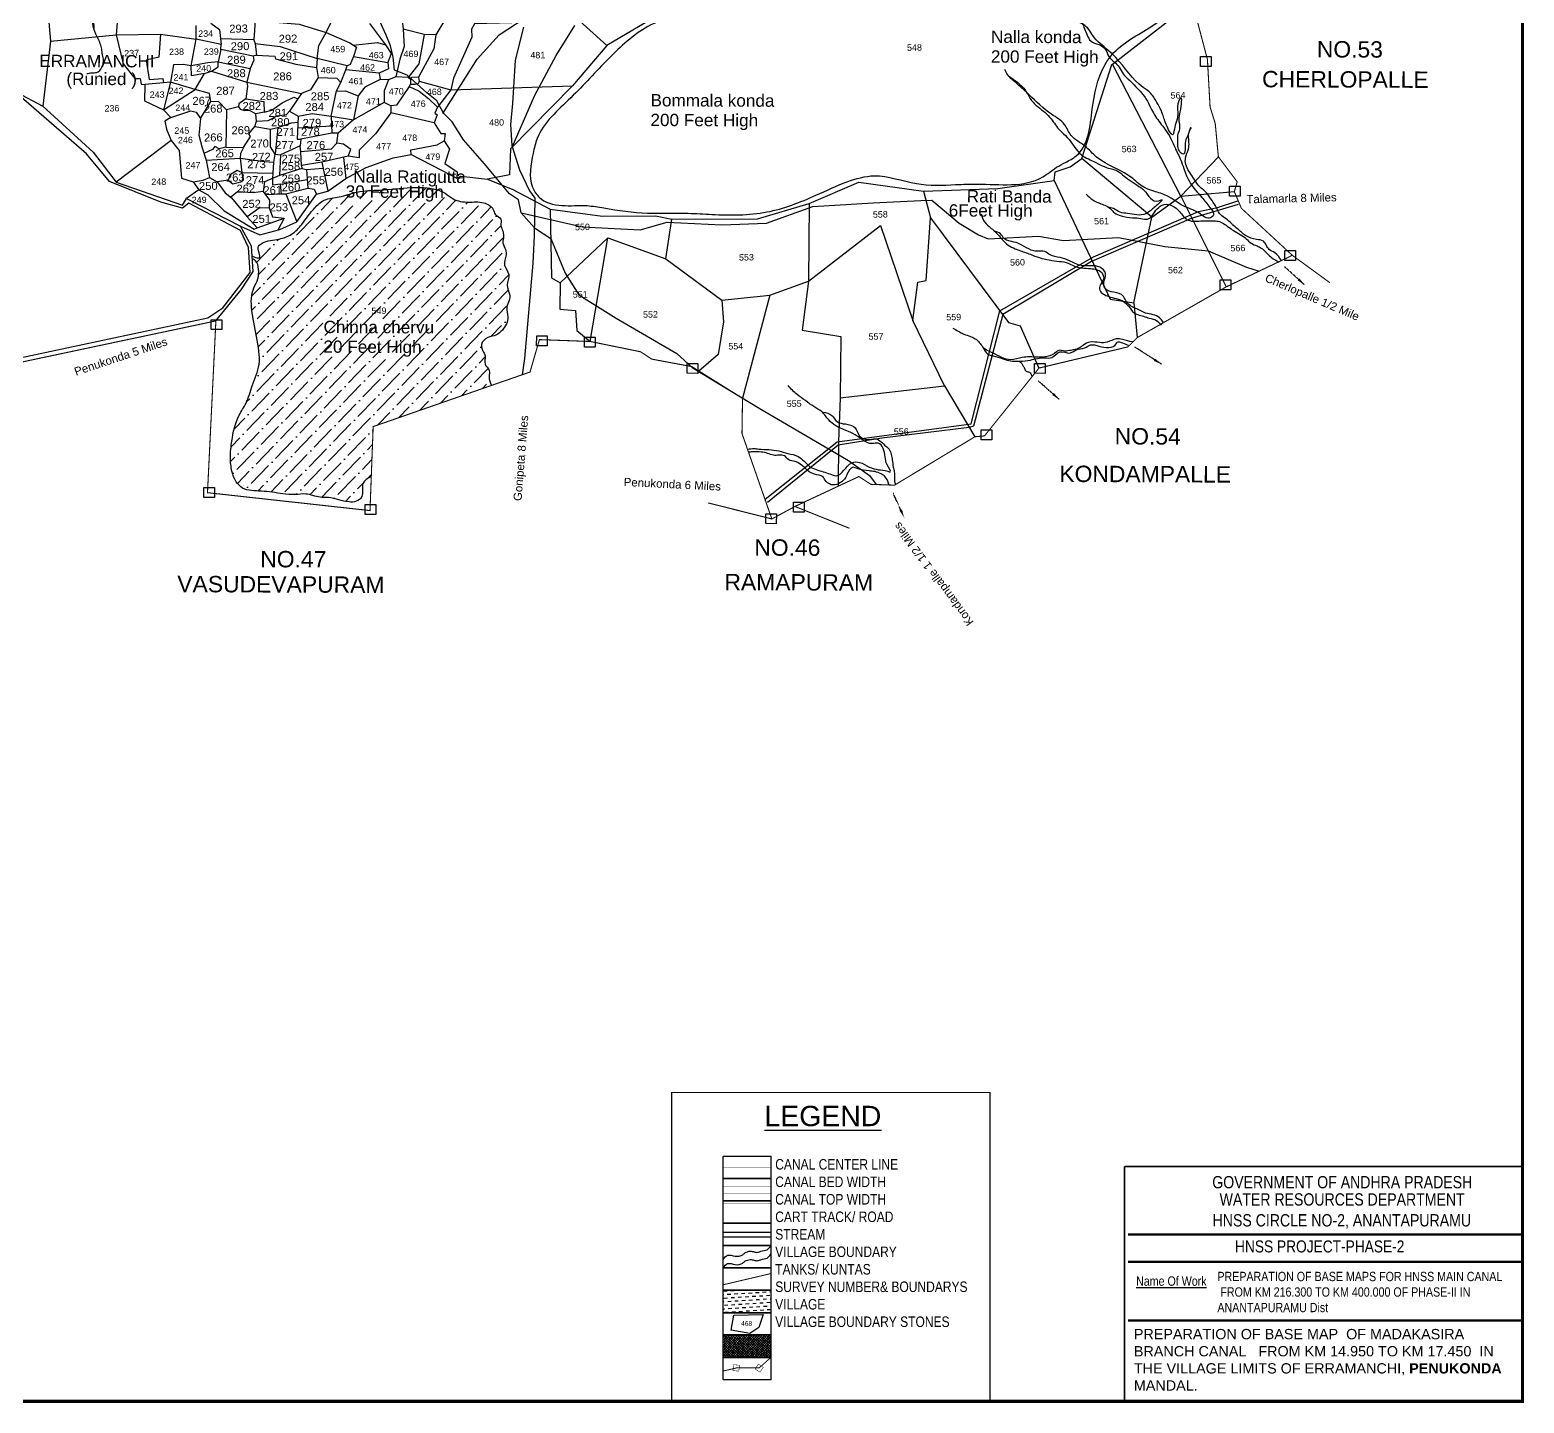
# Model space of a CAD drawing. Header units: feet. Extents: x 779776 to 786536, y 1561470 to 1570118.
# Drawn here: x 782651 to 786306, y 1561470 to 1564830 of the extents above; entities that cross this region are included whole.
import ezdxf
from ezdxf.enums import TextEntityAlignment as Align

# ---------------------------------------------------------------- set-up
doc = ezdxf.new("R2010")
doc.units = ezdxf.units.FT
doc.header["$MEASUREMENT"] = 0
doc.linetypes.add('ACAD_ISO02W100', pattern=[15, 12, -3])
doc.linetypes.add('HIDDEN2', pattern=[0.1875, 0.125, -0.0625])
for name, color, linetype in [('CANAL1', 242, 'Continuous'), ('CSMark', 72, 'Continuous'), ('FRAME 025', 7, 'Continuous'), ('Hills', 23, 'Continuous'), ('PLOT', 7, 'Continuous'), ('PLOT NO', 7, 'Continuous'), ('ROADS', 6, 'Continuous'), ('STREAM', 4, 'Continuous'), ('TABLE', 7, 'Continuous'), ('tank', 4, 'Continuous'), ('TANKS-STREAM', 4, 'Continuous'), ('TEXT', 7, 'Continuous'), ('TITLEBLOCK', 7, 'Continuous'), ('VILLAGE', 30, 'Continuous'), ('VILLAGE STONES', 240, 'Continuous')]:
    doc.layers.add(name, color=color, linetype=linetype)
doc.layers.add('VILLAGE BOUNDRY', color=5, linetype='HIDDEN2', lineweight=100)
doc.styles.add('A', font='arial.ttf')
doc.styles.add('ARIALN', font='ARIALN.TTF')
doc.styles.get("Standard").update_dxf_attribs({"font": 'arial.ttf'})
doc.linetypes.add('DOTS', pattern='A,1e-06,-3,["●",Standard,S=3,R=0,X=-1.25,Y=-1.25],-3', length=6.000001)
doc.dimstyles.get("Standard").update_dxf_attribs({"dimtxt": 0.18, "dimasz": 20, "dimexe": 0.18, "dimexo": 0.0625, "dimgap": 0.09, "dimtad": 0, "dimtih": 1, "dimtoh": 1, "dimdec": 4, "dimzin": 0, "dimdsep": 46, "dimtxsty": 'Standard', "dimcen": 0.09, "dimadec": 0, "dimazin": 0, "dimtfac": 1, "dimtdec": 4, "dimtofl": 0, "dimtmove": 0, "dimatfit": 3, "dimfxl": 1, "dimtolj": 1, "dimtzin": 0, "dimarcsym": 0})

msp = doc.modelspace()

# ---------------------------------------------------------------- hatches: boundary and pattern name
at = {"layer": 'tank'}
h = msp.add_hatch(dxfattribs=at)
h.set_pattern_fill('DASH', color=256, scale=69.418129, angle=3.5405, style=0)
h.set_pattern_definition([(3.5405362, (342556.1, 592143.162), (8.12484235, 9.196566185), [8.67726607, -8.67726607])])
h.paths.add_polyline_path([(784347.1, 1561746.3), (784463.7, 1561746.3), (784463.7, 1561691.6), (784347.1, 1561691.6)])
at = {"layer": 'TANKS-STREAM'}
h = msp.add_hatch(dxfattribs=at)
h.set_pattern_fill('ANSI36', color=4, scale=195.818297, angle=0.9203, style=0)
h.set_pattern_definition([(45.9202924, (-196747.324, -503437.89), (12.21488841, 47.7995077), [61.19321776, -12.23864355, 0, -12.23864355])])
edge = h.paths.add_edge_path()
edge.add_spline(control_points=[(783779.9, 1563959.8), (783777, 1563967), (783772.2, 1563978.8), (783778, 1563998.8), (783758.9, 1564011), (783767.2, 1564029.4), (783759, 1564044), (783750.9, 1564061.9), (783770.3, 1564079.1), (783791.5, 1564080.9), (783811.1, 1564098), (783824.8, 1564123.3), (783814, 1564149.3), (783824.6, 1564166.4), (783825.4, 1564185.6), (783813.8, 1564205.7), (783829.1, 1564231.6), (783805.9, 1564253.5), (783817.1, 1564274.7), (783815.5, 1564293.6), (783805.2, 1564307.5), (783810.9, 1564324.3), (783807.9, 1564338.9), (783800.8, 1564351.4), (783807, 1564369.5), (783788, 1564375.7), (783784.5, 1564396.4), (783757.9, 1564411.2), (783723.8, 1564406.5), (783689.1, 1564411.3), (783667.8, 1564431.1), (783633.4, 1564444.7), (783578, 1564445.2), (783514.3, 1564436.8), (783454.1, 1564436.7), (783411.1, 1564419.4), (783371.7, 1564417.9), (783341.5, 1564389.6), (783320.5, 1564357.9), (783293.3, 1564327.8), (783257.5, 1564315.2), (783228.4, 1564315.3), (783207.1, 1564300), (783210.1, 1564286.8), (783215.9, 1564271), (783203.2, 1564271.9), (783198, 1564275), (783194.4, 1564277.1)], knot_values=[0, 0, 0, 0, 22.70643, 37.574686, 55.887256, 76.436167, 85.853242, 105.679363, 128.256528, 149.295048, 169.166036, 203.612603, 227.317849, 245.432573, 260.320112, 283.222919, 309.81219, 334.951536, 360.678912, 372.077478, 391.163249, 407.865479, 421.59143, 434.865362, 450.164289, 468.11222, 480.454445, 509.304798, 546.60492, 584.839988, 608.219134, 631.976988, 694.178631, 770.867748, 826.310423, 871.908864, 909.174458, 939.223804, 990.622181, 1025.169216, 1058.032723, 1100.774761, 1111.986037, 1128.736387, 1140.527441, 1146.610492, 1159.496496, 1159.496496, 1159.496496, 1159.496496], degree=3, periodic=0)
edge.add_line((783194.4, 1564277.1), (783194.9, 1564269.7))
edge.add_spline(control_points=[(783194.9, 1564269.7), (783197.9, 1564268.2), (783207.5, 1564263.6), (783211.1, 1564243.1), (783210.7, 1564220.1), (783197.1, 1564198.5), (783189.8, 1564162.3), (783199.3, 1564109.8), (783210.7, 1564057.3), (783214.1, 1564003.4), (783194.4, 1563962.6), (783183.5, 1563918.9), (783155.4, 1563878.8), (783145.2, 1563832.1), (783140.3, 1563785.6), (783143.5, 1563751.6), (783152.9, 1563724.9), (783176.6, 1563700.9), (783220.4, 1563702.7), (783261.8, 1563695.5), (783298.3, 1563691.4), (783329.2, 1563697.1), (783355.4, 1563684.9), (783391.7, 1563686.9), (783419.9, 1563674.1), (783449.7, 1563674.4), (783470.1, 1563690.5), (783457.8, 1563722.4), (783477.5, 1563732.4), (783486.1, 1563736.7)], knot_values=[0, 0, 0, 0, 9.599095, 31.020006, 55.0083, 78.721364, 105.393427, 164.019984, 235.812844, 268.084933, 323.166895, 368.374798, 402.14251, 468.236736, 508.391373, 542.314128, 569.968906, 591.980761, 638.267421, 691.470975, 720.938973, 747.650553, 783.244414, 803.533296, 855.290897, 873.138632, 890.506632, 923.749887, 949.376607, 949.376607, 949.376607, 949.376607], degree=3, periodic=0)
edge.add_line((783486.1, 1563736.7), (783490.7, 1563859.2))
edge.add_line((783490.7, 1563859.2), (783779.9, 1563959.8))
at = {"layer": 'VILLAGE', "linetype": 'Continuous'}
h = msp.add_hatch(dxfattribs=at)
h.set_pattern_fill('SACNCR', color=256, scale=46.625831, angle=1.5303, style=0)
h.set_pattern_definition([(46.53031993, (342556.1, 592143.1618), (-3.172327724, 3.007237702), []), (46.53031993, (342559.1897, 592143.2443), (-3.172327724, 3.007237702), [0, -4.371171672])])
h.paths.add_polyline_path([(784347.1, 1561637), (784463.7, 1561637), (784463.7, 1561582.3), (784347.1, 1561582.3)])

# ---------------------------------------------------------------- linework, layer by layer
at = {"layer": 'CANAL1', "color": 5}
for points, const_width in [([(784220.8, 1561474.4), (784220.8, 1562230), (784999.5, 1562230), (784999.5, 1561474.4)], 2.87), ([(785328.7, 1562049.3), (786302.4, 1562049.3)], 3.59), ([(786302.2, 1562049.3), (786302.2, 1561474.4), (785328.7, 1561476.3), (785328.7, 1562049.3)], 3.59), ([(784220.8, 1561474.4), (784999.7, 1561474.4)], 2.87)]:
    msp.add_lwpolyline(points, dxfattribs=dict(at, const_width=const_width))
at = {"layer": 'CANAL1', "color": 1, "linetype": 'HIDDEN2', "ltscale": 100, "const_width": 0.571}
msp.add_lwpolyline([(784347.1, 1562046.9), (784463.7, 1562046.9)], dxfattribs=at)
at = {"layer": 'CANAL1', "color": 5, "ltscale": 100, "const_width": 0.571}
for points in [[(784463.7, 1562000.8), (784347.1, 1562000.8)], [(784463.7, 1561983.7), (784347.1, 1561983.7)]]:
    msp.add_lwpolyline(points, dxfattribs=at)
at = {"layer": 'CANAL1', "color": 1, "ltscale": 100, "const_width": 0.571}
for points in [[(784463.7, 1561957.6), (784347.1, 1561957.6)], [(784463.7, 1561917.6), (784347.1, 1561917.6)]]:
    msp.add_lwpolyline(points, dxfattribs=at)
at = {"layer": 'CSMark', "color": 5, "const_width": 8}
msp.add_lwpolyline([(779780.4, 1570114.1), (786302.2, 1570114.1), (786302.2, 1561474.4), (779780.4, 1561474.4)], close=True, dxfattribs=at)
at = {"layer": 'FRAME 025', "lineweight": -3, "const_width": 5.86}
for points in [[(785336.8, 1561882.8), (786302.2, 1561882.8)], [(785336.8, 1561816.2), (786302.2, 1561816.2)], [(785336.8, 1561672.6), (786302.2, 1561672.6)]]:
    msp.add_lwpolyline(points, dxfattribs=at)
at = {"layer": 'Hills'}
msp.add_lwpolyline([(782549.2, 1564011.1), (783086.6, 1564125.6), (783123.2, 1564149.4), (783189.7, 1564236.3), (783186.1, 1564297.1), (783166.4, 1564338.9), (783039.4, 1564405.6), (783024.5, 1564393.2), (782971.3, 1564407.9), (782845.9, 1564459), (782789.7, 1564526.3), (782599.5, 1564691)], dxfattribs=at)
at = {"layer": 'Hills', "color": 238}
msp.add_spline([(785615.7, 1565448.9), (785482, 1565363.8), (785367.8, 1565258.7), (785216.3, 1565131.8), (785166.9, 1565117.5), (784992.5, 1565087.7), (784798, 1565051), (784738.7, 1565036.5), (784696.6, 1565017), (784483.4, 1564937.9), (784298, 1564891.9), (784224.5, 1564864.8), (784162.9, 1564837.9), (784066.8, 1564759.3), (783974, 1564663.6), (783891.9, 1564563.8), (783881.9, 1564527.5), (783880.5, 1564445), (783896.5, 1564420.4), (783952.1, 1564400.1), (784013.8, 1564399.6), (784055, 1564393.9), (784161.6, 1564381.5), (784261.6, 1564381), (784319, 1564378.3), (784453.9, 1564384.1), (784573.8, 1564424.9), (784650.6, 1564458), (784716.3, 1564472.6), (784819.4, 1564453.7), (784915.6, 1564451), (784968.8, 1564452.5), (785128.8, 1564470), (785162.5, 1564493.4), (785184, 1564505.4), (785210.5, 1564521.4), (785249.9, 1564636), (785279.4, 1564741.6), (785297.7, 1564768.6), (785395.5, 1564838.7), (785476.5, 1564902.4), (785502.7, 1564922.6)], degree=3, dxfattribs=at)
at = {"layer": 'PLOT'}
for points in [[(781828.2, 1565288.9), (782080.9, 1565253.9), (782464, 1565330.8), (782484.8, 1565318.2), (782534.1, 1565341.8), (782557.2, 1565306.3), (782564.4, 1565279.4), (782597.5, 1565241.8), (782712.7, 1565048.8), (782696.8, 1564986.7), (782695.1, 1564876.3), (782701.6, 1564802), (782682.9, 1564642.8)], [(783837.8, 1565352), (783823.7, 1565091), (783853.4, 1565092.7), (783896.5, 1564941.2), (783851.9, 1564940.4), (783838.1, 1564896.9), (783829.7, 1564846.5), (783738.8, 1564844.7), (783731.6, 1564831.5), (783732.3, 1564811.9), (783687.1, 1564711.6), (783681, 1564682.8), (783647.9, 1564640.2), (783641.2, 1564625.7), (783647.2, 1564621.6), (783640, 1564602.5), (783656.1, 1564576.4), (783666.4, 1564576), (783664.5, 1564558.2), (783677.8, 1564537.8), (783665.8, 1564502.4), (783696, 1564482.2), (783695.2, 1564467.1)], [(782857.4, 1564966.7), (782857.3, 1564933.2), (782869, 1564907), (782862.2, 1564817.6)], [(783553.1, 1564929.8), (783563.7, 1564831), (783566.3, 1564789), (783555.7, 1564757.6), (783546.2, 1564714.7), (783528.1, 1564707.5), (783507.7, 1564708.6)], [(783896.5, 1564941.2), (784062, 1564791)], [(784207.3, 1564877.2), (784062, 1564791), (783978.3, 1564692.5), (783826.6, 1564538.5), (783824.5, 1564475.2), (783770.7, 1564464.4), (783832.3, 1564439.5), (783923.5, 1564391), (784052, 1564373.9), (784181.7, 1564374.8), (784221.5, 1564366.9), (784430.8, 1564367.7), (784557.5, 1564404.9), (784678.8, 1564457.4), (784836.9, 1564435), (785018.8, 1564441.7), (785156.6, 1564460.8), (785159.1, 1564482.4), (785196.1, 1564494.3), (785224.1, 1564514.6), (785297.3, 1564744.6), (785299.2, 1564745.5), (785494.6, 1564897)], [(783094.7, 1564868.2), (783198.6, 1564863.2), (783202.3, 1564852.3), (783310, 1564843.8), (783375.6, 1564822.8), (783390, 1564853.7)], [(782701.6, 1564802), (782862.2, 1564817.6), (782970.4, 1564819.3), (783057.8, 1564806.8)], [(782970.4, 1564819.3), (782966, 1564762.5), (782935.4, 1564755.4), (782942.5, 1564708.2), (782976.5, 1564710.6), (782978, 1564699.9)], [(783093.8, 1564846.3), (783115.1, 1564830.9), (783118.7, 1564794.1), (783057.8, 1564806.8), (783058, 1564840.5)], [(783202.3, 1564852.3), (783198.4, 1564805.4), (783117.4, 1564807.8)], [(783481.7, 1564845.4), (783521.2, 1564793), (783534.4, 1564771.6), (783526.3, 1564749.6), (783528.2, 1564734), (783505.6, 1564723.9), (783507.7, 1564708.6), (783469.9, 1564689.6), (783454.1, 1564668.4), (783442.3, 1564609.5), (783404.9, 1564577.3), (783389.7, 1564576.9), (783313.9, 1564562.5), (783312.4, 1564545.8), (783264.3, 1564524), (783261.4, 1564473.5), (783225.1, 1564457.6), (783221.3, 1564434), (783237, 1564412.8), (783235.9, 1564394.2), (783244.8, 1564372.4), (783272.8, 1564369), (783257.1, 1564340)], [(783375.6, 1564822.8), (783433.4, 1564798.3), (783450.3, 1564787), (783442.8, 1564764.2), (783434.7, 1564744.6), (783426.9, 1564741.4), (783353.7, 1564759.4), (783358.1, 1564791.5), (783375.6, 1564822.8)], [(783665.7, 1564854.5), (783644.2, 1564817.3), (783615.4, 1564818.7), (783563.7, 1564831)], [(783615.4, 1564818.7), (783602.4, 1564746.3), (783576.5, 1564713.2)], [(782862.2, 1564817.6), (782879.3, 1564746.4), (782907.7, 1564711), (782920.9, 1564710.9), (782923.3, 1564696.6), (782932.4, 1564696.3), (782931, 1564655.8), (782977.9, 1564634.3), (782996.1, 1564615.6), (782981.1, 1564606.1), (782985.4, 1564586.9), (782996.5, 1564558.7), (782862.1, 1564457.4)], [(783118, 1564781.9), (783111.8, 1564751.7), (783085.9, 1564749.3), (783045.7, 1564741.3), (783057.8, 1564806.8)], [(783198.4, 1564805.4), (783202.1, 1564796.4), (783205, 1564767.8), (783197.2, 1564765.1), (783118, 1564781.9), (783118.7, 1564794.1)], [(783202.1, 1564796.4), (783263.4, 1564789.1), (783353.7, 1564759.4)], [(783441.8, 1564792.6), (783500.9, 1564798.5), (783521.2, 1564793)], [(783644.2, 1564817.3), (783638.9, 1564783.5), (783601.7, 1564713.6), (783584.7, 1564712.8), (783581.8, 1564707.9), (783576.5, 1564713.2), (783546.2, 1564714.7)], [(783045.7, 1564741.3), (783026.1, 1564745), (783002.5, 1564744.3), (782994.6, 1564702.1), (782977.5, 1564699.8), (782932.4, 1564696.3)], [(783197.2, 1564765.1), (783198.6, 1564755.4), (783189.7, 1564735.5), (783181.4, 1564701.6), (783183, 1564691.8), (783179, 1564660.9), (783162.3, 1564649), (783161.2, 1564641.3), (783131.7, 1564634.4), (783112.9, 1564653.7), (783093.2, 1564654.4), (783090.6, 1564674), (783055.3, 1564683.4)], [(783095.1, 1564728.6), (783111.7, 1564739.5), (783111.8, 1564751.7), (783189.7, 1564735.5)], [(783205, 1564767.8), (783250.4, 1564765.4), (783251.4, 1564758.8), (783301.3, 1564745.6), (783352, 1564737.5)], [(783353.7, 1564759.4), (783352, 1564737.5), (783355.8, 1564712.8), (783401.7, 1564711.8), (783411.4, 1564700.6), (783423.6, 1564731.9)], [(783442.8, 1564764.2), (783526.3, 1564749.6)], [(785395.8, 1564371.1), (785466.1, 1564423), (785299.2, 1564745.5)], [(783055.3, 1564683.4), (783077.9, 1564722.9), (783046.2, 1564716.8), (783045.7, 1564741.3)], [(783077.9, 1564722.9), (783095.1, 1564728.6), (783181.4, 1564701.6)], [(783355.8, 1564712.8), (783337.6, 1564682.9), (783315.6, 1564674.2), (783306.5, 1564660.8), (783286.1, 1564630.7), (783307.3, 1564618.2), (783341.3, 1564625.2), (783388.2, 1564618.2), (783401, 1564680.9), (783411.4, 1564700.6)], [(783505.6, 1564723.9), (783423.6, 1564731.9), (783426.9, 1564741.4)], [(783601.7, 1564713.6), (783602.9, 1564704.3), (783600.6, 1564697.6), (783593.6, 1564696), (783581.6, 1564696.2)], [(781794.1, 1564310.9), (782020.2, 1564441.7), (782162.8, 1564498.1), (782225.4, 1564414.6), (782296.4, 1564355.3), (782437.9, 1564297.9), (782583.5, 1564395), (782614.2, 1564469.9), (782550.2, 1564496.1), (782615.7, 1564634.6), (782577.7, 1564668.7), (782582.2, 1564704.9), (782611.6, 1564696.5), (782618.2, 1564676.9), (782682.9, 1564642.8), (782806.1, 1564530.8), (782862.1, 1564457.4), (783023.9, 1564401.1), (783033.7, 1564417.5), (783166.5, 1564349.5)], [(782994.6, 1564702.1), (782977.9, 1564634.3), (783055.3, 1564683.4), (782994.6, 1564702.1)], [(783181.4, 1564701.6), (783315.6, 1564674.2)], [(783400.7, 1564679.3), (783423.2, 1564680.3), (783454.1, 1564668.4)], [(783528.1, 1564707.5), (783517.7, 1564680.9), (783517.2, 1564652.3), (783442.3, 1564609.5)], [(783581.8, 1564707.9), (783581.6, 1564698), (783579.1, 1564691.4), (783548.1, 1564645.7), (783533.5, 1564643.9), (783517.2, 1564652.3)], [(783579.1, 1564691.4), (783603.5, 1564679.8), (783626.3, 1564661.9), (783647.9, 1564640.2)], [(783602.9, 1564704.3), (783681, 1564682.8)], [(783681, 1564682.8), (783978.3, 1564692.5)], [(782996.1, 1564615.6), (783044.5, 1564631.8), (783057.7, 1564628.1), (783068.2, 1564612.5), (783093.2, 1564654.4)], [(783161.2, 1564641.3), (783165.6, 1564635.6), (783176, 1564632.7)], [(783179, 1564660.9), (783223, 1564654.7), (783224.1, 1564628), (783242.4, 1564633.6), (783268.2, 1564651.4), (783296.7, 1564665.4), (783306.5, 1564660.8)], [(783533.5, 1564643.9), (783533.6, 1564626.6), (783496.6, 1564575.4), (783456.8, 1564535.7), (783456.7, 1564516.6), (783429.7, 1564520.5), (783435.9, 1564536.9), (783417.8, 1564549.8), (783401.5, 1564552.3), (783404.9, 1564577.3)], [(783068.2, 1564612.5), (783063.9, 1564572.3), (783072.3, 1564540.7), (783082.3, 1564510.7), (783090.2, 1564468.6), (783109.3, 1564458.2), (783128.7, 1564431.1), (783144, 1564419.1), (783182.5, 1564371.9), (783206.9, 1564345.7), (783272.8, 1564369)], [(783131.7, 1564634.4), (783130.2, 1564542.6), (783113.6, 1564538.9), (783103.3, 1564544.7), (783097.7, 1564536.8), (783076.7, 1564527.5)], [(783130.2, 1564542.6), (783173.3, 1564542.1), (783190.6, 1564568.6), (783186.4, 1564575.6), (783200.9, 1564593.6), (783205.5, 1564606.7), (783203.9, 1564623.9)], [(783224.1, 1564628), (783203.9, 1564623.9), (783188.4, 1564632.4), (783176, 1564632.7)], [(783200.9, 1564593.6), (783239.7, 1564586.4), (783257.1, 1564590.6), (783290.7, 1564601.9), (783306.5, 1564603.7)], [(783205.5, 1564606.7), (783233.6, 1564608), (783255.7, 1564619), (783278.9, 1564622.5), (783286.1, 1564630.7)], [(783307.3, 1564618.2), (783304.4, 1564562.2), (783313.9, 1564562.5)], [(783388.2, 1564618.2), (783442.3, 1564609.5)], [(783388.2, 1564618.2), (783389.4, 1564576.8)], [(783640, 1564602.5), (783533.6, 1564626.6)], [(783257.1, 1564590.6), (783250.9, 1564525.6), (783239.7, 1564543.2), (783239.7, 1564586.4)], [(783305.8, 1564590.2), (783388.9, 1564595.1)], [(782996.5, 1564558.7), (783015.9, 1564534.9), (783022, 1564467.1), (783050.1, 1564458), (783075, 1564461.7), (783090.2, 1564468.6)], [(783173.3, 1564542.1), (783166, 1564527.4), (783165.4, 1564515.7), (783169.4, 1564480.6), (783158.3, 1564486), (783140.5, 1564475.2), (783136, 1564462), (783109.3, 1564458.2)], [(783401.5, 1564552.3), (783388.3, 1564538.1), (783313.4, 1564531.2), (783312.4, 1564545.8)], [(783429.7, 1564520.5), (783365.2, 1564505.7), (783315.4, 1564497.6), (783313.4, 1564531.2)], [(783583.9, 1564524.4), (783583.1, 1564535.8), (783647.1, 1564548.3), (783664.5, 1564558.2)], [(783082.3, 1564510.7), (783165.4, 1564515.7)], [(783105.9, 1564117.7), (783168.1, 1564193.5), (783196.8, 1564238.9), (783193, 1564300.5), (783166.5, 1564349.5), (783213.8, 1564328.4), (783262.3, 1564341.4), (783304.1, 1564359.9), (783352.1, 1564427.9), (783380.1, 1564435.3), (783423.9, 1564465.7), (783473.9, 1564493.2), (783539.9, 1564516.3), (783583.9, 1564524.4), (783657.9, 1564486.7), (783695.2, 1564467.1), (783704.9, 1564471.5), (783770.7, 1564464.4)], [(783165.4, 1564515.7), (783224.7, 1564507.9), (783247.6, 1564506.3)], [(783226.9, 1564426.5), (783266.7, 1564428.3), (783264, 1564452.1), (783245.3, 1564450.1), (783244.9, 1564466.3), (783245.7, 1564479.4), (783247.6, 1564506.1), (783250.9, 1564525.6), (783264.3, 1564524)], [(783315.4, 1564497.6), (783315.8, 1564490.3), (783261.4, 1564473.5)], [(783315.8, 1564490.3), (783327.8, 1564488.3), (783330.5, 1564442.8)], [(783327.8, 1564488.3), (783368.3, 1564491.1)], [(783365.2, 1564505.7), (783380.1, 1564435.3)], [(783417.9, 1564517.8), (783423.9, 1564465.7)], [(785351.2, 1564161.6), (785395.8, 1564371.1), (785224.1, 1564514.6)], [(785466.1, 1564423), (785558.2, 1564519.4)], [(783050.1, 1564458), (783064.5, 1564438.3), (783033.7, 1564417.5)], [(783136, 1564462), (783147, 1564453.1), (783170.4, 1564459), (783172.8, 1564468.6), (783169.4, 1564480.6)], [(783169.4, 1564480.6), (783245.7, 1564479.4)], [(783264, 1564452.1), (783329.3, 1564463.7)], [(785156.6, 1564460.8), (785293.7, 1564171.2), (785351.2, 1564161.6), (785360, 1564077)], [(783064.5, 1564438.3), (783086.3, 1564425.8), (783126.4, 1564387.1), (783199.5, 1564342.3), (783206.9, 1564345.7)], [(783221.3, 1564434), (783197.5, 1564431), (783158.6, 1564433.5), (783142.5, 1564420.3)], [(783266.7, 1564428.3), (783276.7, 1564428.9), (783304.1, 1564359.9)], [(783276.7, 1564428.9), (783330.5, 1564442.8), (783346.7, 1564439.9), (783352.1, 1564427.9)], [(784836.9, 1564435), (784853.8, 1564369.5)], [(785466.1, 1564423), (785597.3, 1564434)], [(785466.1, 1564423), (785577.3, 1564200.9)], [(783235.9, 1564394.2), (783211.7, 1564393.4), (783182.5, 1564371.9)], [(783923.5, 1564391), (783927, 1564223.4), (783947.9, 1564211.1), (783947.2, 1564146.1), (783985.9, 1564143.2), (783988.8, 1564094.3), (784021.7, 1564067.4), (784065.1, 1564321.1), (783947.9, 1564211.1)], [(784557.5, 1564404.9), (784555.4, 1564215.2), (784539.9, 1564095.4), (784634.3, 1564079.5), (784632.9, 1563929.2), (784628.9, 1563822.6), (784627.9, 1563713.1)], [(784065.1, 1564321.1), (784206.4, 1564269.3), (784221.5, 1564366.9)], [(784461.4, 1564180.4), (784555.4, 1564215.2), (784731.8, 1564351.3), (784810.8, 1564118.5), (784823.4, 1564212.5), (784843.8, 1564216.6), (784853.8, 1564369.5), (785044.9, 1564113.9), (785073.8, 1564105.8), (785119.3, 1564002.3)], [(784206.4, 1564269.3), (784343.6, 1564168.4), (784347.3, 1564115.7), (784335, 1564035.8), (784287.7, 1563995.1)], [(784343.6, 1564168.4), (784461.4, 1564180.4), (784394.2, 1563928.5)], [(784888, 1563958.9), (784810.8, 1564118.5)], [(784632.9, 1563929.2), (784888, 1563958.9), (784962.7, 1563834.3)]]:
    msp.add_lwpolyline(points, dxfattribs=at)
at = {"layer": 'PLOT NO'}
for points in [[(784347.1, 1562074.2), (784463.7, 1562074.2), (784463.7, 1562019.6), (784347.1, 1562019.6)], [(784347.1, 1562019.6), (784463.7, 1562019.6), (784463.7, 1561964.9), (784347.1, 1561964.9)], [(784347.1, 1561964.9), (784463.7, 1561964.9), (784463.7, 1561910.3), (784347.1, 1561910.3)], [(784347.1, 1561910.3), (784463.7, 1561910.3), (784463.7, 1561855.6), (784347.1, 1561855.6)], [(784347.1, 1561855.6), (784463.7, 1561855.6), (784463.7, 1561801), (784347.1, 1561801)], [(784347.1, 1561801), (784463.7, 1561801), (784463.7, 1561746.3), (784347.1, 1561746.3)], [(784347.1, 1561746.3), (784463.7, 1561746.3), (784463.7, 1561691.6), (784347.1, 1561691.6)], [(784347.1, 1561691.6), (784463.7, 1561691.6), (784463.7, 1561637), (784347.1, 1561637)], [(784347.1, 1561637), (784463.7, 1561637), (784463.7, 1561582.3), (784347.1, 1561582.3)], [(784347.1, 1561582.3), (784463.7, 1561582.3), (784463.7, 1561527.7), (784347.1, 1561527.7)]]:
    msp.add_lwpolyline(points, close=True, dxfattribs=at)
at = {"layer": 'PLOT NO', "color": 6}
for points in [[(784347.1, 1561888.7), (784463.7, 1561888.7)], [(784347.1, 1561877.2), (784463.7, 1561877.2)]]:
    msp.add_lwpolyline(points, dxfattribs=at)
at = {"layer": 'PLOT NO'}
msp.add_lwpolyline([(784366.6, 1561649.2), (784372.6, 1561685.2), (784444.6, 1561686.8), (784434.2, 1561655.2), (784412.4, 1561640.8), (784366.6, 1561649.2)], dxfattribs=at)
at = {"layer": 'PLOT NO', "color": 4}
for points in [[(784347.1, 1561821.8), (784357.8, 1561832.1), (784376.5, 1561829.9), (784394.8, 1561833.4), (784400.2, 1561837.7), (784412.5, 1561842), (784422.3, 1561840.4), (784431.8, 1561839.3), (784439.1, 1561841.7), (784454.2, 1561845.7), (784463.7, 1561855.6)], [(784347.1, 1561801.3), (784357.8, 1561811.6), (784376.5, 1561809.4), (784394.8, 1561812.9), (784400.2, 1561817.3), (784412.5, 1561821.5), (784422.3, 1561819.9), (784431.8, 1561818.9), (784439.1, 1561821.2), (784454.2, 1561825.3), (784463.7, 1561835.1)]]:
    msp.add_spline(points, degree=3, dxfattribs=at)
at = {"layer": 'ROADS', "color": 6, "linetype": 'DOTS', "ltscale": 3}
for points in [[(783660.7, 1564624.9), (783745.3, 1564758), (783799, 1564817.5), (783880.9, 1564871.3)], [(783885, 1564345.7), (783852.5, 1564381.9), (783846, 1564414.2), (783824.3, 1564428.9), (783762.8, 1564502), (783711.3, 1564560.9), (783684, 1564604.9), (783662.4, 1564625.9), (783646.2, 1564655.9), (783622.1, 1564676), (783573.7, 1564719), (783542.9, 1564731), (783540, 1564763), (783532.8, 1564790.5), (783522.7, 1564816.7), (783507.3, 1564850.7)], [(783858.7, 1564836.3), (783838.2, 1564755.4), (783831.7, 1564649.3), (783826.8, 1564598.2), (783829.7, 1564547), (783848.3, 1564487.1), (783872.8, 1564435.8), (783886.3, 1564417.8), (783884.7, 1564325.8), (783881.1, 1564258.9), (783860.6, 1564025.9), (783855.5, 1563986)], [(783831, 1564543), (783886.1, 1564669.6), (783938.5, 1564766.6), (783984.1, 1564840.5)], [(783852.5, 1564381.9), (784002.6, 1564347.5), (784143.9, 1564340.3), (784210.1, 1564359.6), (784343.2, 1564353), (784452.6, 1564356.8), (784566, 1564397.9), (784713.8, 1564406.4), (784830.8, 1564412.4), (784857.2, 1564412.7), (784924, 1564356.6), (784971.2, 1564328), (784995.4, 1564318.4), (785117.9, 1564324.7), (785179.1, 1564314.3), (785313.7, 1564321.7), (785427.3, 1564299.9), (785533.1, 1564289.1), (785627.3, 1564249.1), (785658.2, 1564239.5)], [(784449.4, 1563681.6), (784626, 1563822.1), (784953.3, 1563865.7), (785023.6, 1564142.1), (785252.4, 1564274.6), (785400.2, 1564338.4), (785509.8, 1564385.6), (785555.9, 1564395.2), (785605.5, 1564411.8)], [(785606.9, 1564402.2), (785492, 1564368.2), (785247.8, 1564262.9), (785031, 1564133.3), (784959.6, 1563860.1), (784948.5, 1563856.7), (784734.9, 1563831.1), (784628.1, 1563813.8), (784455, 1563673.3)], [(783885, 1564345.7), (783925, 1564319.5), (783960.4, 1564234.3), (783993.4, 1564181.4), (784084.8, 1564124.5), (784233.5, 1564038.1), (784270.7, 1564003.9), (784434.6, 1563904.5), (784653.3, 1563775.9), (784704.5, 1563739.3), (784721.1, 1563717.4)]]:
    msp.add_lwpolyline(points, dxfattribs=at)
at = {"layer": 'STREAM'}
for points in [[(782790.3, 1564722.6), (782802, 1564724.7), (782814.2, 1564725.5), (782831, 1564757.7), (782827.9, 1564772.5), (782826.3, 1564785.3), (782815.3, 1564812.6), (782805.7, 1564839), (782803.2, 1564863.1), (782805.7, 1564907.1), (782809.7, 1564928.7), (782815.9, 1564946.4), (782820.1, 1564959.6), (782830.2, 1564965.2), (782824.8, 1564947.5), (782816.4, 1564928.1), (782811.9, 1564915.5), (782809.4, 1564901.8), (782809.1, 1564891.4), (782806.6, 1564859.3), (782807.4, 1564832.7)], [(785225.1, 1564847.3), (785237.3, 1564816.7), (785246.1, 1564802.5), (785265.6, 1564793.6), (785282, 1564781.9), (785290.4, 1564764.2), (785303.9, 1564750.6), (785315.6, 1564738.7), (785325.6, 1564722), (785345.8, 1564701.7), (785359, 1564687.8), (785363, 1564683.4), (785377.2, 1564666.9), (785384.7, 1564654.9), (785394.4, 1564635), (785404.5, 1564618), (785427.4, 1564586.7), (785441.5, 1564564.6), (785453.7, 1564537.8), (785468.1, 1564506.5), (785475.3, 1564485.4), (785502.6, 1564437.1), (785518, 1564419.7), (785537.5, 1564394.8), (785546.2, 1564377.1), (785539.3, 1564369.8), (785510.3, 1564381.9), (785472.5, 1564398.8), (785432.2, 1564423.8), (785400.1, 1564435), (785363.5, 1564452.8), (785348.8, 1564465.8), (785260.4, 1564518.3), (785231.8, 1564545.2), (785198.4, 1564571.2), (785181.8, 1564598.1), (785150.1, 1564623.4), (785095.8, 1564670.5), (785066.6, 1564697.1), (785042.7, 1564720.2), (785035.8, 1564732.6)], [(785489.7, 1564590.6), (785483.4, 1564571.5), (785478, 1564557.1), (785471.7, 1564525.8), (785463.5, 1564532), (785459.3, 1564557.2), (785459.1, 1564571.8), (785464, 1564587.3), (785462.1, 1564609.8), (785465.6, 1564631.5), (785466.3, 1564663.7), (785459.4, 1564649.1), (785459, 1564622.2), (785454.2, 1564601.1), (785449.6, 1564581.4), (785447.8, 1564574), (785432.7, 1564593), (785421.8, 1564623.8), (785402.4, 1564661.4), (785393.4, 1564673.9), (785374, 1564688.9), (785307.5, 1564761.7), (785289, 1564779.3), (785251.5, 1564815.5), (785241.4, 1564830.8), (785210.2, 1564852.1)], [(785045.2, 1564716.8), (785086.1, 1564681.3), (785101.4, 1564656.7), (785134.5, 1564627.3), (785148.9, 1564612.2), (785170.9, 1564583.4), (785188.5, 1564566.6), (785223.8, 1564523.7), (785258.4, 1564505.3), (785282.7, 1564493.5), (785310.4, 1564484.9), (785328, 1564471.6), (785340.3, 1564462.4), (785359.5, 1564449.7), (785376.5, 1564436.8), (785412.4, 1564411.1), (785419.9, 1564413.9), (785404.1, 1564397.2), (785395.2, 1564390), (785380.7, 1564379.7), (785336.2, 1564380.5), (785318.2, 1564383.7), (785301.6, 1564392.3), (785288.6, 1564395.8)], [(785712.3, 1564265.1), (785696.3, 1564284.4), (785682.5, 1564292.6), (785675.7, 1564302.3), (785668.4, 1564312.4), (785651.5, 1564317), (785624.7, 1564326.4), (785605, 1564343.2), (785593.2, 1564352.5), (785586.9, 1564359.2), (785561.3, 1564380.2), (785551.2, 1564399.1), (785539.9, 1564416.1), (785529.5, 1564430.8), (785509, 1564449.8), (785495.7, 1564469.5), (785478.6, 1564500.1), (785478.1, 1564517), (785485, 1564538.2), (785486.4, 1564554), (785486.5, 1564579.4), (785492.8, 1564591.2)], [(785234.8, 1564427.4), (785251.4, 1564413.5), (785270.8, 1564404.4), (785284.1, 1564399), (785295.3, 1564390.8), (785304.4, 1564382), (785320.1, 1564374.6), (785348.1, 1564370), (785359.1, 1564369.6), (785377.7, 1564366.5), (785386.8, 1564367), (785402.7, 1564384.7), (785416, 1564398.2), (785425.9, 1564402.7), (785445.4, 1564399.5), (785462.8, 1564385.3), (785484.4, 1564364.4), (785520.2, 1564362.5), (785544.8, 1564362.4), (785557.8, 1564361.5), (785582.9, 1564347.3), (785595.6, 1564338.8), (785626.6, 1564318.4), (785638.4, 1564307.9), (785652.8, 1564301.1), (785663.2, 1564295.7), (785683.3, 1564277.1), (785695.9, 1564267.7), (785707.2, 1564261.5)], [(784978.2, 1564379.8), (784983.9, 1564363.2), (784997.5, 1564348.5), (785008, 1564339.6), (785017.2, 1564330.9), (785036.6, 1564309.2), (785070.3, 1564290.6), (785098.4, 1564280.6), (785120.4, 1564272.5), (785169.1, 1564263.4), (785190.8, 1564259.2), (785204.5, 1564252.1), (785245.7, 1564245.8), (785272.4, 1564236.1), (785277.5, 1564219.9), (785268.5, 1564203), (785270, 1564189.6), (785279.9, 1564181.9), (785293.3, 1564176.1), (785313, 1564171), (785325.8, 1564165.5), (785342.1, 1564148.9), (785349.4, 1564139.7), (785375.2, 1564129.1), (785389.2, 1564124.5), (785407, 1564118.7), (785418.1, 1564106.9)], [(785423.3, 1564114.2), (785414.4, 1564125.1), (785398.8, 1564132.8), (785380, 1564136.7), (785360.5, 1564146.3), (785338.3, 1564158.5), (785321.4, 1564182), (785295.9, 1564188.8), (785286.3, 1564192.6), (785278.1, 1564204.1), (785282, 1564233.8), (785268.4, 1564248.8), (785222.8, 1564253.1), (785194.1, 1564265), (785171.1, 1564272.9), (785146.8, 1564279.1), (785133.8, 1564287.1), (785113.4, 1564288.1), (785100.6, 1564291), (785077.1, 1564303.2), (785058.3, 1564310.6), (785034.7, 1564318.7), (785025.2, 1564330.5), (785008.9, 1564337.6)], [(784908.5, 1564100.3), (784935.9, 1564085.6), (784966.5, 1564071.8), (784982.8, 1564051.7), (784993.3, 1564037.5), (785012.9, 1564031), (785036.6, 1564023.1), (785072.7, 1564018.9), (785098.3, 1564022), (785134.4, 1564027.3), (785150.9, 1564028.2), (785170.6, 1564042.3), (785194.3, 1564039), (785210.4, 1564046.7), (785231.4, 1564052.1), (785245.6, 1564058.9), (785266.1, 1564056.1), (785308.6, 1564061.7), (785311, 1564065.3), (785323.7, 1564063.7), (785338.5, 1564058.2)], [(785348, 1564066.1), (785323.7, 1564072.2), (785308.6, 1564073.6), (785286.1, 1564065.8), (785268, 1564064.6), (785244.2, 1564065.8), (785228.2, 1564058.4), (785217.1, 1564050.8), (785197.7, 1564045.7), (785182.8, 1564044), (785165.5, 1564044.7), (785162.2, 1564042.2), (785139.7, 1564030.6), (785096, 1564029.6), (785078.6, 1564028.3), (785050.5, 1564022.8), (785007.3, 1564038.5), (784992.9, 1564045.3), (784982.8, 1564051.6)], [(785071.4, 1564018), (785076.2, 1564015.1), (785080.3, 1564008.3), (785082, 1564005.7), (785084.4, 1564001.3), (785088.2, 1563994.5), (785096, 1563992.1), (785102.2, 1563982.1)], [(784406.7, 1563803.8), (784422.2, 1563805.4), (784433.7, 1563804.3), (784483.3, 1563799.7), (784504.8, 1563793.4), (784530.4, 1563786.2), (784558.4, 1563761.7), (784591.8, 1563748.7), (784608.1, 1563743.2), (784623.2, 1563739.1), (784661.5, 1563770.4), (784680.7, 1563771.6), (784704.2, 1563760.2), (784726.6, 1563753.7), (784749.6, 1563749.8), (784755, 1563748.5), (784748.2, 1563765.3), (784743.4, 1563785.2), (784725.8, 1563818.5), (784710.9, 1563817.4), (784690.8, 1563824.7), (784674.9, 1563836), (784653.4, 1563847.2), (784622.4, 1563861.2), (784605, 1563875.4), (784588.1, 1563895.6), (784568.8, 1563907.9), (784547.9, 1563922.9), (784527.6, 1563937.5), (784505.7, 1563959.3)], [(784591.4, 1563894.7), (784612.3, 1563886.6), (784626.4, 1563870.8), (784646.1, 1563865.5), (784669.4, 1563856.2), (784679.9, 1563837.2), (784699.5, 1563827.5), (784719.6, 1563829.4), (784733.5, 1563822.1), (784744.8, 1563811.2), (784753, 1563803.9), (784758, 1563790.8), (784760.6, 1563777.9), (784763.1, 1563759.8), (784765.5, 1563748.9), (784765.8, 1563729.4), (784767.4, 1563719.7), (784768.2, 1563717.5)], [(784752.5, 1563717.8), (784742.7, 1563736.7), (784733, 1563743.2), (784718.3, 1563748.9), (784704, 1563750.8), (784675, 1563756.5), (784665.1, 1563759.6), (784649.7, 1563741.7), (784643.3, 1563730.7), (784632.5, 1563721.3), (784616.2, 1563716.3), (784598.7, 1563725.2), (784591.1, 1563735.9), (784570.3, 1563742.4), (784522.9, 1563773.5), (784507.4, 1563778), (784496.6, 1563787.7), (784483.5, 1563789.2), (784470, 1563789), (784455.7, 1563793.7), (784440, 1563797), (784418, 1563797.1), (784408.3, 1563796.9)]]:
    msp.add_spline(points, degree=3, dxfattribs=at)
at = {"layer": 'TANKS-STREAM', "color": 4}
for points in [[(783194.4, 1564277.1), (783206.3, 1564272), (783212.4, 1564272.2), (783211.4, 1564283.9), (783210.5, 1564300.7), (783219, 1564307.9), (783260.5, 1564318), (783291.2, 1564329.8), (783316, 1564353.9), (783347.8, 1564394.3), (783371.2, 1564413.1), (783407.5, 1564421.2), (783451.6, 1564432.9), (783506.8, 1564437.8), (783583.3, 1564443.9), (783645.3, 1564439.1), (783667.1, 1564429.8), (783686.3, 1564416.3), (783723.6, 1564408.3), (783760.9, 1564406.7), (783784.5, 1564390), (783789.4, 1564378.7), (783802.8, 1564366.7), (783803, 1564351.4), (783807.2, 1564338.8), (783809.6, 1564325.3), (783808.1, 1564308.6), (783814.9, 1564290.8), (783816, 1564279.5), (783812, 1564254.1), (783822.5, 1564231.2), (783818.5, 1564204.9), (783824.1, 1564182.7), (783823.5, 1564167.8), (783817.6, 1564150.7), (783820.2, 1564127.1), (783806.7, 1564095.4), (783791.1, 1564083.1), (783771.1, 1564076.7), (783755.6, 1564060.3), (783760.7, 1564041.1), (783764.4, 1564032.4), (783764.3, 1564011.9), (783774.6, 1563996.7), (783774.4, 1563981.9), (783779.9, 1563959.8)], [(783486.1, 1563736.7), (783465.9, 1563720.9), (783462.6, 1563687.8), (783449.4, 1563676.5), (783431.7, 1563674.9), (783381, 1563685.4), (783360.7, 1563686.4), (783326, 1563694.2), (783299.3, 1563692.8), (783269.9, 1563694.8), (783217.1, 1563701.1), (783171.4, 1563708.9), (783155.6, 1563724.2), (783145.2, 1563749.8), (783141.5, 1563783.5), (783144.9, 1563823.5), (783163, 1563887.1), (783179.6, 1563916.5), (783195, 1563959), (783211.6, 1564011.5), (783211, 1564043.8), (783198.7, 1564114.5), (783193, 1564172.9), (783199, 1564198.9), (783208.6, 1564220.5), (783210.2, 1564244.5), (783203.1, 1564264.7), (783194.9, 1564269.7)]]:
    msp.add_spline(points, degree=3, dxfattribs=at)
at = {"layer": 'VILLAGE BOUNDRY', "color": 5, "lineweight": -2, "ltscale": 1000, "const_width": 2.61}
msp.add_lwpolyline([(785494.6, 1564897), (785531.5, 1564757.2), (785538, 1564640.8), (785550.6, 1564600.6), (785558.2, 1564519.4), (785604.3, 1564457.9), (785597.3, 1564434), (785614.6, 1564393.1), (785739.2, 1564278.1), (785577.3, 1564200.9), (785360, 1564077), (785337.1, 1564054.2), (785119.3, 1564002.3), (784986.2, 1563836.4), (784962.7, 1563834.3), (784766, 1563715.9), (784708.1, 1563717.9), (784679, 1563737), (784522.4, 1563663.8), (784465.9, 1563633.2), (784392.9, 1563842.3), (784394.2, 1563928.5), (784270.4, 1564005.9), (784172, 1564024.2), (784145, 1564042.1), (784021.7, 1564067.4), (783897.3, 1564071.9), (783874.4, 1563992.6), (783779.9, 1563959.8), (783490.7, 1563859.2), (783482.9, 1563653.7), (783085.4, 1563697.5), (783105.9, 1564117.7), (782179.7, 1563921.3)], dxfattribs=at)
at = {"layer": 'VILLAGE BOUNDRY', "color": 5, "linetype": 'ACAD_ISO02W100', "lineweight": -2, "ltscale": 1000, "const_width": 2.61}
msp.add_lwpolyline([(785494.6, 1564897), (785531.5, 1564757.2), (785538, 1564640.8), (785550.6, 1564600.6), (785558.2, 1564519.4), (785604.3, 1564457.9), (785597.3, 1564434), (785614.6, 1564393.1), (785739.2, 1564278.1), (785577.3, 1564200.9), (785360, 1564077), (785337.1, 1564054.2), (785119.3, 1564002.3), (784986.2, 1563836.4), (784962.7, 1563834.3), (784766, 1563715.9), (784708.1, 1563717.9), (784679, 1563737), (784522.4, 1563663.8), (784465.9, 1563633.2), (784392.9, 1563842.3), (784394.2, 1563928.5), (784270.4, 1564005.9), (784172, 1564024.2), (784145, 1564042.1), (784021.7, 1564067.4), (783897.3, 1564071.9), (783874.4, 1563992.6), (783779.9, 1563959.8), (783490.7, 1563859.2), (783482.9, 1563653.7), (783085.4, 1563697.5), (783105.9, 1564117.7), (782179.7, 1563921.3)], dxfattribs=at)
at = {"layer": 'VILLAGE BOUNDRY', "color": 5, "linetype": 'ByBlock', "lineweight": -3, "const_width": 2.61}
for points in [[(785739.2, 1564278.1), (785830.9, 1564211.2)], [(784465.9, 1563633.2), (784310.2, 1563672.5)], [(784522.4, 1563663.8), (784656, 1563610.3)]]:
    msp.add_lwpolyline(points, dxfattribs=at)
at = {"layer": 'VILLAGE BOUNDRY', "linetype": 'ACAD_ISO02W100', "ltscale": 2, "const_width": 2.29}
for points in [[(784347.1, 1561759.9), (784463.7, 1561787.3)], [(784347.1, 1561548.9), (784379.3, 1561556.5), (784435.1, 1561556.5), (784463.7, 1561582.3)]]:
    msp.add_lwpolyline(points, dxfattribs=at)
at = {"layer": 'VILLAGE STONES'}
for points in [[(785514.7, 1564764.2), (785540.7, 1564764.1), (785540.6, 1564739.8), (785514.6, 1564739.9)], [(785585.6, 1564447.4), (785611.6, 1564447.3), (785611.5, 1564423), (785585.5, 1564423.1)], [(785721.1, 1564290.2), (785747.1, 1564290.1), (785747, 1564265.7), (785721, 1564265.8)], [(785562.7, 1564218.2), (785588.7, 1564218.1), (785588.6, 1564193.7), (785562.6, 1564193.8)], [(783094.4, 1564120.7), (783120.5, 1564120.6), (783120.4, 1564096.3), (783094.4, 1564096.4)], [(783890.7, 1564081), (783916.7, 1564080.9), (783916.6, 1564056.5), (783890.6, 1564056.6)], [(784007.8, 1564078.2), (784033.8, 1564078.1), (784033.7, 1564053.7), (784007.7, 1564053.8)], [(784259, 1564013.8), (784285, 1564013.7), (784285, 1563989.4), (784258.9, 1563989.5)], [(785108.5, 1564013.8), (785134.5, 1564013.7), (785134.4, 1563989.4), (785108.4, 1563989.5)], [(784977.9, 1563851), (785003.9, 1563850.9), (785003.8, 1563826.6), (784977.8, 1563826.7)], [(783076.5, 1563709.9), (783102.5, 1563709.8), (783102.4, 1563685.5), (783076.4, 1563685.6)], [(783471, 1563668.4), (783497, 1563668.3), (783496.9, 1563643.9), (783470.9, 1563644)], [(784518.7, 1563674.5), (784544.8, 1563674.4), (784544.7, 1563650.1), (784518.7, 1563650.2)], [(784451, 1563646.1), (784477, 1563646), (784476.9, 1563621.6), (784450.9, 1563621.7)]]:
    msp.add_lwpolyline(points, close=True, dxfattribs=at)
at = {"layer": 'VILLAGE STONES', "const_width": 1.16}
for points in [[(784372.4, 1561564.4), (784386.8, 1561562.8), (784385.2, 1561548.4), (784370.8, 1561550)], [(784425, 1561553.8), (784432.8, 1561565.9), (784445, 1561558.1), (784437.1, 1561545.9)]]:
    msp.add_lwpolyline(points, close=True, dxfattribs=at)

# ---------------------------------------------------------------- texts
at = {"layer": 'PLOT NO'}
for s, height, rotation, p in [('234', 15.67, 0.9203, (783081, 1564820.6)), ('293', 19.58, 0.9203, (783161.4, 1564832.7)), ('292', 19.58, 0.9203, (783282.4, 1564808.1)), ('238', 15.67, 0.9203, (783009.7, 1564776.2)), ('239', 15.67, 0.9203, (783094.7, 1564776.5)), ('290', 19.58, 0.9203, (783165, 1564789.7)), ('459', 15.67, 0.9203, (783404.1, 1564782.5)), ('548', 15.67, 0.9203, (784814.8, 1564786.4)), ('237', 15.67, 0.9203, (782899.9, 1564772.8)), ('289', 19.58, 0.9203, (783156.2, 1564756.5)), ('291', 19.58, 0.9203, (783284.5, 1564765.1)), ('462', 15.67, 0.9203, (783476.9, 1564737.7)), ('463', 15.67, 0.9203, (783498.1, 1564767.6)), ('469', 15.67, 0.9203, (783583.1, 1564770.9)), ('467', 15.67, 0.9203, (783658.1, 1564751.3)), ('481', 15.67, 0.9203, (783893.5, 1564767.9)), ('241', 15.67, 0.9203, (783020.4, 1564713.6)), ('240', 15.67, 0.9203, (783076.1, 1564735.4)), ('288', 19.58, 0.9203, (783156, 1564723.5)), ('286', 19.58, 0.9203, (783268.9, 1564715.9)), ('460', 15.67, 0.9203, (783380.7, 1564731)), ('461', 15.67, 0.9203, (783448.8, 1564704.3)), ('243', 15.67, 0.9203, (782962.2, 1564671.3)), ('242', 15.67, 0.9203, (783008.4, 1564680.6)), ('287', 19.58, 0.9203, (783129.4, 1564680.8)), ('283', 19.58, 0.9203, (783235.9, 1564667.9)), ('285', 19.58, 0.9203, (783360.8, 1564667.2)), ('470', 15.67, 0.9203, (783547.2, 1564679.2)), ('468', 15.67, 0.9203, (783640.2, 1564678.1)), ('564', 15.67, 0.9203, (785459.5, 1564669.5)), ('236', 15.67, 0.9203, (782851.7, 1564637.9)), ('244', 15.67, 0.9203, (783025, 1564639.3)), ('267', 19.58, 0.9203, (783071.4, 1564656.2)), ('268', 19.58, 0.9203, (783099.4, 1564637)), ('282', 19.58, 0.9203, (783193.9, 1564643.6)), ('281', 19.58, 0.9203, (783257.4, 1564626.7)), ('284', 19.58, 0.9203, (783347.6, 1564641.1)), ('472', 15.67, 0.9203, (783420.4, 1564645)), ('471', 15.67, 0.9203, (783491.2, 1564654.6)), ('476', 15.67, 0.9203, (783600.8, 1564648.9)), ('280', 19.58, 0.9203, (783263.5, 1564603.8)), ('279', 19.58, 0.9203, (783341, 1564602.2)), ('473', 15.67, 0.9203, (783401.4, 1564599)), ('480', 15.67, 0.9203, (783792.6, 1564603.2)), ('245', 15.67, 0.9203, (783022.5, 1564583.3)), ('246', 15.67, 0.9203, (783031.3, 1564560.2)), ('266', 19.58, 0.9203, (783099.7, 1564566.6)), ('269', 19.58, 0.9203, (783166.8, 1564584.1)), ('271', 19.58, 0.9203, (783277, 1564580.1)), ('278', 19.58, 0.9203, (783337.1, 1564580.6)), ('474', 15.67, 0.9203, (783458.2, 1564585.4)), ('478', 15.67, 0.9203, (783580.1, 1564565.5)), ('265', 19.58, 0.9203, (783127.2, 1564527.7)), ('270', 19.58, 0.9203, (783212.8, 1564551.6)), ('272', 19.58, 0.9203, (783217.1, 1564519)), ('277', 19.58, 0.9203, (783273.7, 1564548)), ('276', 19.58, 0.9203, (783350.5, 1564547.8)), ('257', 19.58, 0.9203, (783370.6, 1564519.2)), ('477', 15.67, 0.9203, (783516.4, 1564544.7)), ('479', 15.67, 0.9203, (783636.6, 1564519.3)), ('563', 15.67, 0.9203, (785339.9, 1564538.2)), ('247', 15.67, 0.9203, (783049.9, 1564498.3)), ('264', 19.58, 0.9203, (783117.4, 1564494.3)), ('273', 19.58, 0.9203, (783205.3, 1564500.9)), ('258', 19.58, 0.9203, (783289.2, 1564496.3)), ('275', 19.58, 0.9203, (783289.3, 1564514.6)), ('256', 19.58, 0.9203, (783394.4, 1564482.4)), ('475', 15.67, 0.9203, (783437.9, 1564494.8)), ('248', 15.67, 0.9203, (782966.2, 1564458.2)), ('250', 19.58, 0.9203, (783087.4, 1564447.9)), ('263', 19.58, 0.9203, (783153.4, 1564468.5)), ('274', 19.58, 0.9203, (783202, 1564462.1)), ('259', 19.58, 0.9203, (783289.3, 1564465.9)), ('260', 19.58, 0.9203, (783289.6, 1564444.7)), ('255', 19.58, 0.9203, (783350.2, 1564461.5)), ('565', 15.67, 0.9203, (785547.3, 1564461.6)), ('249', 15.67, 0.9203, (783065, 1564413.7)), ('262', 19.58, 0.9203, (783179.1, 1564441.3)), ('261', 19.58, 0.9203, (783244.9, 1564437.5)), ('254', 19.58, 0.9203, (783314.1, 1564412.9)), ('252', 19.58, 0.9203, (783193.2, 1564404.1)), ('253', 19.58, 0.9203, (783259.9, 1564395.6)), ('558', 15.67, 0.9203, (784731.3, 1564378.3)), ('251', 19.58, 0.9203, (783217.9, 1564367.3)), ('550', 15.67, 0.9203, (784002.6, 1564347.5)), ('561', 15.67, 0.9203, (785272.5, 1564361.8)), ('553', 15.67, 0.9203, (784403.8, 1564273.3)), ('566', 15.67, 0.9203, (785605.9, 1564295.9)), ('560', 15.67, 0.9203, (785066.8, 1564261)), ('562', 15.67, 0.9203, (785453.2, 1564242)), ('551', 15.67, 0.9203, (783997.1, 1564182.4)), ('549', 15.67, 0.9203, (783504.8, 1564142.5)), ('552', 15.67, 0.9203, (784169, 1564133.6)), ('559', 15.67, 0.9203, (784910.8, 1564127)), ('557', 15.67, 0.9203, (784720.7, 1564079.6)), ('554', 15.67, 0.9203, (784377.7, 1564055.8)), ('555', 15.67, 0.9203, (784520.5, 1563915.3)), ('556', 15.67, 0.9203, (784782.6, 1563847.1)), ('468', 11.43, 358.6877, (784404.2, 1561665.3))]:
    msp.add_text(s, height=height, rotation=rotation, dxfattribs=at).set_placement(p, align=Align.MIDDLE_CENTER)
at = {"layer": 'TABLE', "extrusion": (0.000201441, 0.004807, 0.999988), "style": 'A'}
msp.add_text('%%ULEGEND', height=49.79, rotation=359.9999, dxfattribs=at).set_placement((784590.8, 1562153.9, 7667.1), align=Align.MIDDLE)
at = {"layer": 'TEXT'}
for s, height, rotation, p in [('Nalla konda ', 30.037, 359.7832, (785001.9, 1564797.9)), ('ERRAMANCHI', 30.04, 359.7832, (782673.9, 1564738.8)), ('200 Feet High ', 30.037, 359.7832, (785001.7, 1564749.6)), ('(Runied )', 30.04, 359.7832, (782740.2, 1564695)), ('Bommala konda ', 30.037, 359.7832, (784169.1, 1564642.6)), ('200 Feet High ', 30.037, 359.7832, (784168.9, 1564594.4)), ('Nalla Ratigutta ', 30.037, 359.7832, (783442, 1564456.1)), ('30 Feet High ', 30.037, 359.7832, (783423.4, 1564419.3)), ('Rati Banda', 30.04, 359.7832, (784942.7, 1564407.7)), ('Talamarla 8 Miles ', 20.025, 1.362, (785627.1, 1564405.1)), ('6Feet High ', 30.037, 359.7832, (784898.6, 1564373.1)), ('Cherlopalle 1/2 Mile', 20.025, 336.7417, (785670.5, 1564215.2)), ('Chinna chervu', 30.037, 359.7832, (783369.2, 1564088)), ('Penukonda 5 Miles', 20.025, 18.4938, (782763.6, 1563983.4)), ('20 Feet High ', 30.037, 359.7832, (783369, 1564039.8)), ('Gonipeta 8 Miles ', 20.025, 85.4333, (783853.5, 1563676.6)), ('Penukonda 6 Miles ', 20.025, 357.2458, (784103.2, 1563714)), ('Kondampalle 1 1/2 Miles ', 20.025, 126.419, (784960.5, 1563380.9))]:
    msp.add_text(s, height=height, rotation=rotation, dxfattribs=at).set_placement(p)
at = {"layer": 'TEXT', "color": 1}
for s, p in [('NO.53', (785799, 1564762.3)), ('CHERLOPALLE', (785665.1, 1564689.2)), ('NO.54', (785304.5, 1563815.6)), ('KONDAMPALLE ', (785169.2, 1563723.7)), ('NO.46', (784423, 1563543.5)), ('NO.47', (783214.4, 1563515.1)), ('VASUDEVAPURAM', (783011.5, 1563454.1)), ('RAMAPURAM', (784349.9, 1563458.9))]:
    msp.add_text(s, height=40.05, rotation=359.7832, dxfattribs=at).set_placement(p)
at = {"layer": 'TITLEBLOCK', "extrusion": (0.000201441, 0.004807, 0.999988), "style": 'ARIALN'}
for s, height, p in [('GOVERNMENT OF ANDHRA PRADESH ', 30.108, (785543.3, 1561977, 7661.9)), ('WATER RESOURCES DEPARTMENT  ', 30.108, (785561.3, 1561934.8, 7661.3)), ('HNSS CIRCLE NO-2, ANANTAPURAMU', 30.108, (785544.2, 1561883.7, 7661.1)), ('HNSS PROJECT-PHASE-2', 29.321, (785599, 1561820.2, 7662.3)), ('%%UName Of Work', 22.767, (785357, 1561738.7, 7662.7))]:
    msp.add_text(s, height=height, rotation=359.9999, dxfattribs=at).set_placement(p)
at = {"layer": 'TITLEBLOCK', "extrusion": (0.000201441, 0.004807, 0.999988), "attachment_point": 1, "text_direction": (1, -1e-06, -0.000201), "style": 'ARIALN'}
for s, insert, char_height, width in [('CANAL CENTER LINE \\PCANAL BED WIDTH {\\H1.5288x; }\\PCANAL TOP WIDTH {\\H1.3525x; }\\PCART TRACK/ ROAD{\\H1.4113x; }\\PSTREAM {\\H1.3917x; }\\PVILLAGE BOUNDARY{\\H1.3982x; }\\PTANKS/ KUNTAS{\\H1.3961x; }\\PSURVEY NUMBER& BOUNDARYS{\\H1.3968x; }\\PVILLAGE{\\H1.3966x; }\\PVILLAGE BOUNDARY STONES{\\H1.3966x; }', (784474.2, 1562067.4), 25.672, 538.228), ('PREPARATION OF BASE MAPS FOR HNSS MAIN CANAL\\P FROM KM 216.300 TO KM 400.000 OF PHASE-II IN ANANTAPURAMU Dist', (785555.9, 1561791.5, -2.6), 22.767, 734.887), ('{\\fArial|b0|i0|c0|p34;\\C0;PREPARATION OF BASE MAP  OF \\C1;MADAKASIRA BRANCH CANAL \\C0;  FROM KM 14.950 TO KM 17.450  IN THE VILLAGE LIMITS OF ERRAMANCHI, \\fArial|b1|i0|c0|p34;PENUKONDA\\fArial|b0|i0|c0|p34;  MANDAL.}', (785351.5, 1561651.8, -3.4), 25.1494, 947.945)]:
    msp.add_mtext(s, dxfattribs=dict(at, insert=insert, char_height=char_height, width=width))

# ---------------------------------------------------------------- leaders
at = {"layer": 'VILLAGE BOUNDRY'}
for points in [[(785768.8, 1564206.1), (785720.6, 1564249.8)], [(785419.5, 1564011.6), (785354.3, 1564053.4)], [(785169.1, 1563925.4), (785118.5, 1563970.2)], [(784789.4, 1563637), (784762.9, 1563696.1)]]:
    msp.add_leader(points, dimstyle='Standard', override={"dimgap": 0.09, "dimtad": 0}, dxfattribs=at)

doc.saveas('drawing.dxf')
